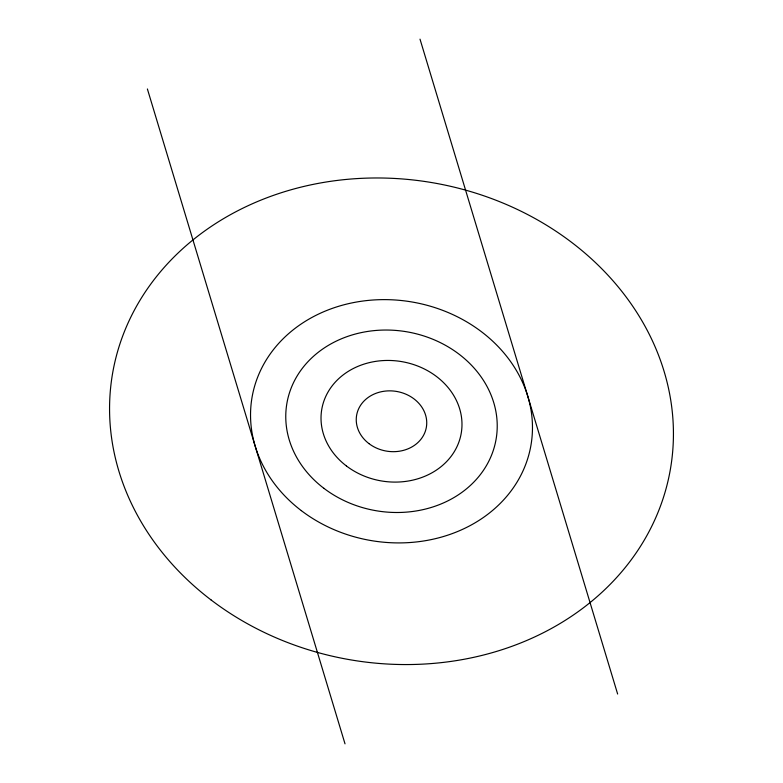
<?xml version="1.0" encoding="UTF-8"?>
<svg xmlns="http://www.w3.org/2000/svg" width="783" height="783" viewBox="0 0 783 783"><rect width="100%" height="100%" fill="white"/><g stroke="black" fill="none" stroke-linecap="round" stroke-linejoin="round"><path stroke-width="1.17" d="M420.011 39.15L617.64 694.032M147.39 88.968L345.019 743.85M368.95 443.609A35.372 30.253 9.6 0 0 426.226 427.968A35.372 30.253 9.6 0 0 379.315 392.224A35.372 30.253 9.6 0 0 368.95 443.609M323.859 488.289A106.126 90.769 9.6 0 0 495.688 441.377A106.126 90.769 9.6 0 0 354.953 334.145A106.126 90.769 9.6 0 0 323.859 488.289M346.399 465.944A70.744 60.516 9.6 0 0 460.962 434.673A70.744 60.516 9.6 0 0 367.139 363.185A70.744 60.516 9.6 0 0 346.399 465.944M301.308 510.624A141.498 121.032 9.6 0 0 530.424 448.072A141.498 121.032 9.6 0 0 342.768 305.106A141.498 121.032 9.6 0 0 301.308 510.624M211.116 599.984A282.996 242.064 9.6 0 0 669.338 474.88A282.996 242.064 9.6 0 0 294.046 188.938A282.996 242.064 9.6 0 0 211.116 599.984"/></g></svg>
